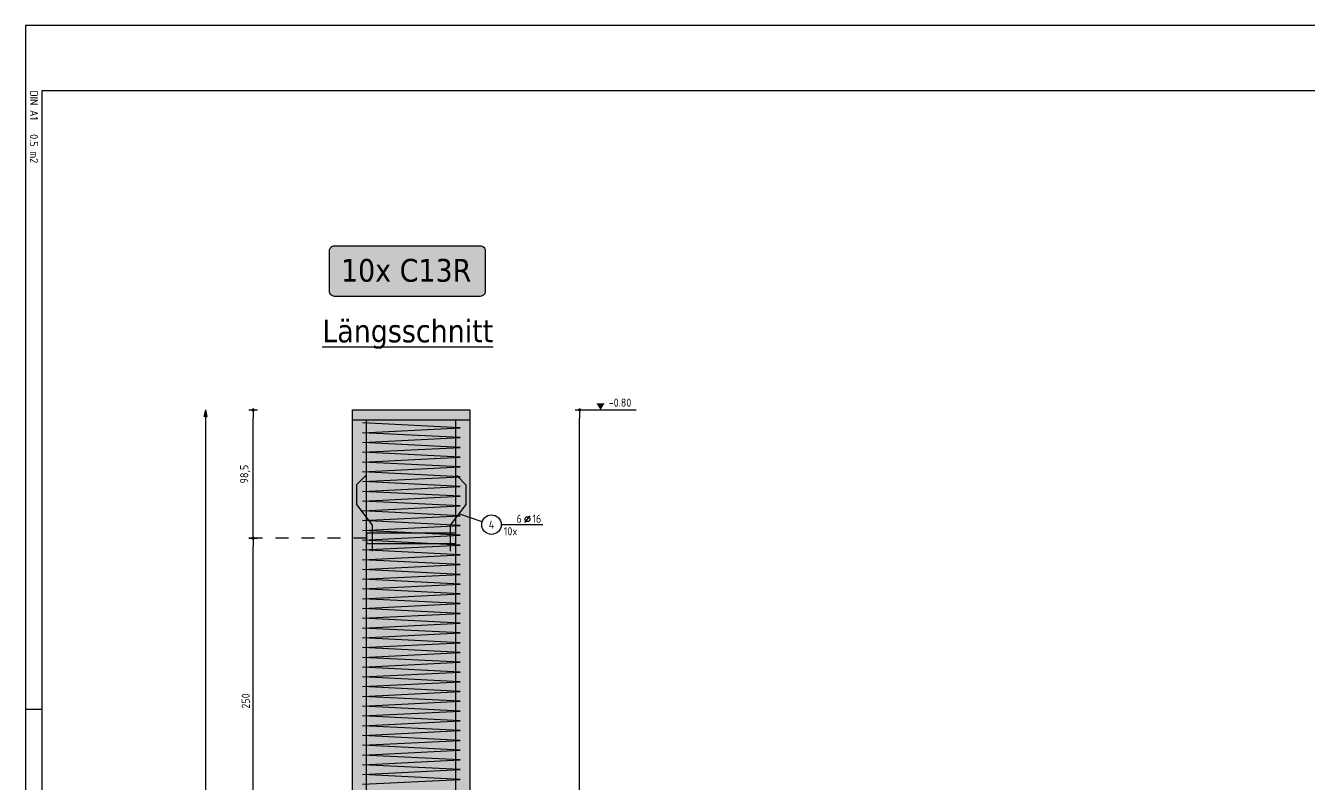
# Model space of a CAD drawing. Extents: x -21.8 to -1.8, y -3.4 to 17.6.
# Drawn here: x -21.82 to -11.97, y 11.82 to 17.64 of the extents above; entities that cross this region are included whole.
import ezdxf
from ezdxf.enums import TextEntityAlignment as Align

# ---------------------------------------------------------------- set-up
doc = ezdxf.new("R2010")
doc.units = 0
doc.header["$LTSCALE"] = 0.25
doc.linetypes.add('AUSGEZOGEN', pattern=[1000.01, 1000, 0.01])
doc.linetypes.add('DASHDOT2', pattern=[0.5, 0.25, -0.125, 0, -0.125])
for name, color, linetype in [('ACHSEN', 7, 'Continuous'), ('BETON', 7, 'Continuous'), ('grau_hell', 7, 'Continuous'), ('grau_mittel', 7, 'Continuous'), ('HILFE', 7, 'Continuous'), ('koten', 7, 'Continuous'), ('MASSE', 7, 'Continuous'), ('OBJEKT', 7, 'Continuous'), ('RAHMEN', 7, 'Continuous'), ('RND', 7, 'Continuous'), ('STAHL', 7, 'Continuous'), ('TEXT', 7, 'Continuous')]:
    doc.layers.add(name, color=color, linetype=linetype)
doc.layers.add('NOPLOT', color=7, linetype='Continuous', plot=False)
doc.styles.add('helv', font='tahoma.ttf')
doc.styles.add('txt', font='isocp.shx')
doc.dimstyles.new('DOT_I', dxfattribs={"dimscale": 0.25, "dimtxt": 0.25, "dimasz": 0.25, "dimexe": 0.1, "dimexo": 0.3, "dimgap": 0.1, "dimtad": 1, "dimdec": 3, "dimzin": 3, "dimtxsty": 'txt', "dimblk": 'DOT', "dimblk1": 'DOT', "dimblk2": 'DOT', "dimsah": 1, "dimcen": 0.1, "dimse1": 1, "dimse2": 1, "dimazin": 0, "dimtfac": 1, "dimtdec": 4, "dimtix": 1, "dimtmove": 2, "dimatfit": 3, "dimfxl": 0, "dimtvp": 1, "dimtolj": 1, "dimtzin": 0, "dimarcsym": 0})

# ---------------------------------------------------------------- blocks, each defined once
blk = doc.blocks.new('DINA1')
at = {"layer": 'RAHMEN'}
for p, q in [((0, 59.4), (0, 0)), ((0, 0), (84.1, 0))]:
    blk.add_line(p, q, dxfattribs=at)
at = {"layer": 'RAHMEN', "color": 5}
for p, q in [((2, 58.9), (2, 0.5)), ((2, 0.5), (83.6, 0.5))]:
    blk.add_line(p, q, dxfattribs=at)
at = {"layer": 'RAHMEN', "color": 7}
blk.add_line((21, 0), (21, 0.5), dxfattribs=at)
at = {"layer": 'RAHMEN', "color": 7, "style": 'txt'}
blk.add_text('DIN A1   0.5 m2', height=0.25, dxfattribs=at).set_placement((1.989, 0.133))
blk = doc.blocks.new('OKRD_O')
at = {"color": 0, "linetype": 'ByBlock'}
blk.add_solid([(-0.125, 0.202), (0.125, 0.202), (0, 0)], dxfattribs=at)
at = {"color": 0, "linetype": 'ByBlock', "style": 'txt'}
blk.add_attdef('OKRD', (0.25, 0.1), '', height=0.25, dxfattribs=at)
blk = doc.blocks.new('DOT')
at = {"layer": 'MASSE', "color": 7, "linetype": 'Continuous'}
for p, q in [((0, 0), (-1, 0)), ((0, 0.54), (0, -0.54))]:
    blk.add_line(p, q, dxfattribs=at)
at = {"layer": 'MASSE', "color": 7, "linetype": 'Continuous', "const_width": 0.2}
blk.add_lwpolyline([(-0.1, 0, 1), (0.1, 0, 1)], format="xyb", close=True, dxfattribs=at)
blk = doc.blocks.new('*D20')
at = {"layer": 'Defpoints', "color": 0, "linetype": 'AUSGEZOGEN', "transparency": 16777216}
for p in [(-17.5685, 14.6854), (-17.5685, 14.6854), (-17.5685, -0.4146)]:
    blk.add_point(p, dxfattribs=at)
at = {"layer": 'MASSE', "color": 0, "linetype": 'AUSGEZOGEN', "lineweight": -2, "transparency": 16777216}
blk.add_line((-17.5685, -0.3521), (-17.5685, 14.6229), dxfattribs=at)
at = {"layer": 'MASSE', "color": 0, "linetype": 'AUSGEZOGEN', "lineweight": -2, "transparency": 16777216, "xscale": 0.0625, "yscale": 0.0625, "zscale": 0.0625}
for p, rotation in [((-17.5685, 14.6854), 90), ((-17.5685, -0.4146), 270)]:
    blk.add_blockref('DOT', p, dxfattribs=dict(at, rotation=rotation))
at = {"layer": 'MASSE', "color": 0, "linetype": 'AUSGEZOGEN', "transparency": 16777216, "insert": (-17.6247, 7.1354), "char_height": 0.0625, "attachment_point": 5, "rotation": 90, "style": 'txt'}
blk.add_mtext('\\A1;1510', dxfattribs=at)
blk = doc.blocks.new('*D29')
at = {"layer": 'Defpoints', "color": 0, "linetype": 'AUSGEZOGEN', "transparency": 16777216}
for p in [(-20.0751, 13.7004), (-20.0751, 13.7004), (-20.0751, 11.2004)]:
    blk.add_point(p, dxfattribs=at)
at = {"layer": 'MASSE', "color": 0, "linetype": 'AUSGEZOGEN', "lineweight": -2, "transparency": 16777216}
blk.add_line((-20.0751, 11.2629), (-20.0751, 13.6379), dxfattribs=at)
at = {"layer": 'MASSE', "color": 0, "linetype": 'AUSGEZOGEN', "lineweight": -2, "transparency": 16777216, "xscale": 0.0625, "yscale": 0.0625, "zscale": 0.0625}
for p, rotation in [((-20.0751, 13.7004), 90), ((-20.0751, 11.2004), 270)]:
    blk.add_blockref('DOT', p, dxfattribs=dict(at, rotation=rotation))
at = {"layer": 'MASSE', "color": 0, "linetype": 'AUSGEZOGEN', "transparency": 16777216, "insert": (-20.1314, 12.4504), "char_height": 0.0625, "attachment_point": 5, "rotation": 90, "style": 'txt'}
blk.add_mtext('\\A1;250', dxfattribs=at)
blk = doc.blocks.new('*D30')
at = {"layer": 'Defpoints', "color": 0, "linetype": 'AUSGEZOGEN', "transparency": 16777216}
for p in [(-20.0751, 14.6854), (-20.0751, 14.6854), (-20.0751, 13.7004)]:
    blk.add_point(p, dxfattribs=at)
at = {"layer": 'MASSE', "color": 0, "linetype": 'AUSGEZOGEN', "lineweight": -2, "transparency": 16777216}
blk.add_line((-20.0751, 13.7629), (-20.0751, 14.6229), dxfattribs=at)
at = {"layer": 'MASSE', "color": 0, "linetype": 'AUSGEZOGEN', "lineweight": -2, "transparency": 16777216, "xscale": 0.0625, "yscale": 0.0625, "zscale": 0.0625}
for p, rotation in [((-20.0751, 14.6854), 90), ((-20.0751, 13.7004), 270)]:
    blk.add_blockref('DOT', p, dxfattribs=dict(at, rotation=rotation))
at = {"layer": 'MASSE', "color": 0, "linetype": 'AUSGEZOGEN', "transparency": 16777216, "insert": (-20.136, 14.1929), "char_height": 0.0625, "attachment_point": 5, "rotation": 90, "style": 'txt'}
blk.add_mtext('\\A1;98,5', dxfattribs=at)
blk = doc.blocks.new('Pfeillinie')
at = {"layer": 'TEXT', "linetype": 'Continuous'}
blk.add_hatch(color=7, dxfattribs=at).paths.add_polyline_path([(0, 0), (-0.8, 0.2), (-0.8, 0), (-0.8, -0.2)])
at = {"layer": 'TEXT', "color": 7, "linetype": 'Continuous'}
for p, q in [((-0.8, 0), (-0.8, 0.2)), ((-0.8, 0.2), (0, 0)), ((-0.8, 0), (-0.8, -0.2)), ((-0.8, -0.2), (0, 0))]:
    blk.add_line(p, q, dxfattribs=at)
blk = doc.blocks.new('RND_LEI')
at = {"layer": 'RND', "color": 7, "linetype": 'Continuous'}
blk.add_line((1.022, 0.066), (1.19, 0.27), dxfattribs=at)
for centre, radius in [((0, 0), 0.3), ((1.106, 0.168), 0.075)]:
    blk.add_circle(centre, radius, dxfattribs=at)
at = {"layer": 'RND', "color": 7, "linetype": 'Continuous', "style": 'txt'}
blk.add_attdef('POSL', text='', height=0.25, dxfattribs=at).set_placement((0, 0), align=Align.MIDDLE)
blk.add_attdef('ANZ', text='', height=0.25, dxfattribs=at).set_placement((0.931, 0.057), align=Align.RIGHT)
for tag, p in [('DUM', (1.253, 0.057)), ('ABSTD', (1.674, 0.057)), ('POSTXT', (0.374, -0.327))]:
    blk.add_attdef(tag, p, '', height=0.25, dxfattribs=at)

msp = doc.modelspace()

# ---------------------------------------------------------------- hatches: boundary and pattern name
at = {"layer": 'grau_hell'}
msp.add_hatch(color=9, dxfattribs=at).paths.add_polyline_path([(-18.331, 15.558, 0.414214), (-18.2935, 15.5955), (-18.2935, 15.9084, 0.414214), (-18.331, 15.9459), (-19.4508, 15.9459, 0.414214), (-19.4883, 15.9084), (-19.4883, 15.5955, 0.414214), (-19.4508, 15.558)])
at = {"layer": 'grau_mittel'}
msp.add_hatch(color=61, dxfattribs=at).paths.add_polyline_path([(-18.4109, 14.6854), (-19.3109, 14.6854), (-19.3109, -0.4146), (-18.4109, -0.4146)])

# ---------------------------------------------------------------- linework, layer by layer
at = {"layer": 'ACHSEN', "color": 102, "linetype": 'DASHDOT2'}
msp.add_line((-19.2039, 13.7004), (-20.0751, 13.7004), dxfattribs=at)
at = {"layer": 'BETON', "color": 6, "linetype": 'AUSGEZOGEN'}
for p, q in [((-19.3109, -0.4146), (-19.3109, 14.6854)), ((-19.3109, 14.6854), (-18.4109, 14.6854)), ((-18.4109, 14.6854), (-18.4109, -0.4146))]:
    msp.add_line(p, q, dxfattribs=at)
at = {"layer": 'HILFE', "color": 102, "linetype": 'AUSGEZOGEN'}
msp.add_line((-17.5685, 14.6854), (-17.1349, 14.6854), dxfattribs=at)
at = {"layer": 'NOPLOT', "color": 191, "linetype": 'Continuous'}
msp.add_line((-19.3109, 14.6104), (-18.4109, 14.6104), dxfattribs=at)
at = {"layer": 'OBJEKT', "color": 1, "linetype": 'AUSGEZOGEN'}
msp.add_lwpolyline([(-19.4508, 15.9459), (-18.331, 15.9459, -0.414214), (-18.2935, 15.9084), (-18.2935, 15.5955, -0.414214), (-18.331, 15.558), (-19.4508, 15.558, -0.414214), (-19.4883, 15.5955), (-19.4883, 15.9084, -0.414214)], format="xyb", close=True, dxfattribs=at)
at = {"layer": 'RND', "color": 102, "linetype": 'AUSGEZOGEN'}
msp.add_line((-18.3163, 13.8271), (-18.4961, 13.8867), dxfattribs=at)
at = {"layer": 'RND', "color": 7, "linetype": 'AUSGEZOGEN'}
msp.add_line((-18.1697, 13.8046), (-17.8497, 13.8046), dxfattribs=at)
at = {"layer": 'RND', "color": 102, "linetype": 'AUSGEZOGEN'}
msp.add_lwpolyline([(-20.439, -0.4146), (-20.439, 14.6854)], dxfattribs=at)
at = {"layer": 'RND', "color": 1, "linetype": 'AUSGEZOGEN'}
for points in [[(-19.2359, 11.8104), (-18.4859, 11.8479), (-19.2359, 11.8854), (-18.4859, 11.9229), (-19.2359, 11.9604), (-18.4859, 11.9979), (-19.2359, 12.0354), (-18.4859, 12.0729), (-19.2359, 12.1104), (-18.4859, 12.1479), (-19.2359, 12.1854), (-18.4859, 12.2229), (-19.2359, 12.2604), (-18.4859, 12.2979), (-19.2359, 12.3354), (-18.4859, 12.3729), (-19.2359, 12.4104), (-18.4859, 12.4479), (-19.2359, 12.4854), (-18.4859, 12.5229), (-19.2359, 12.5604), (-18.4859, 12.5979), (-19.2359, 12.6354), (-18.4859, 12.6729), (-19.2359, 12.7104), (-18.4859, 12.7479), (-19.2359, 12.7854), (-18.4859, 12.8229), (-19.2359, 12.8604), (-18.4859, 12.8979), (-19.2359, 12.9354), (-18.4859, 12.9729), (-19.2359, 13.0104), (-18.4859, 13.0479), (-19.2359, 13.0854), (-18.4859, 13.1229), (-19.2359, 13.1604), (-18.4859, 13.1979), (-19.2359, 13.2354), (-18.4859, 13.2729), (-19.2359, 13.3104), (-18.4859, 13.3479), (-19.2359, 13.3854), (-18.4859, 13.4229), (-19.2359, 13.4604), (-18.4859, 13.4979), (-19.2359, 13.5354), (-18.4859, 13.5729), (-19.2359, 13.6104), (-18.4859, 13.6479), (-19.2359, 13.6854), (-18.4859, 13.7229), (-19.2359, 13.7604), (-18.4859, 13.7979), (-19.2359, 13.8354), (-18.4859, 13.8729), (-19.2359, 13.9104), (-18.4859, 13.9479), (-19.2359, 13.9854), (-18.4859, 14.0229), (-19.2359, 14.0604), (-18.4859, 14.0979), (-19.2359, 14.1354), (-18.4859, 14.1729), (-19.2359, 14.2104), (-18.4859, 14.2479), (-19.2359, 14.2854), (-18.4859, 14.3229), (-19.2359, 14.3604), (-18.4859, 14.3979), (-19.2359, 14.4354), (-18.4859, 14.4729), (-19.2359, 14.5104), (-18.4859, 14.5479), (-19.2359, 14.5854)], [(-19.2039, -0.3396), (-19.2039, 14.6104)], [(-18.5179, -0.3396), (-18.5179, 14.6104)], [(-19.2102, 14.1811), (-19.2809, 14.1104), (-19.2809, 13.9604), (-19.1609, 13.8004), (-19.1609, 13.6004)], [(-18.5116, 14.1811), (-18.4409, 14.1104), (-18.4409, 13.9604), (-18.5609, 13.8004), (-18.5609, 13.6004)]]:
    msp.add_lwpolyline(points, dxfattribs=at)
at = {"layer": 'STAHL', "color": 102, "linetype": 'AUSGEZOGEN'}
msp.add_lwpolyline([(-19.2039, 13.6604), (-18.5179, 13.6604), (-18.5179, 13.7404), (-19.2039, 13.7404)], close=True, dxfattribs=at)

# ---------------------------------------------------------------- block references
at = {"layer": 'koten', "color": 7, "xscale": 0.25, "yscale": 0.25, "zscale": 0.25}
msp.add_blockref('OKRD_O', (-17.4078, 14.6854), dxfattribs=at).add_auto_attribs({'OKRD': '-0.80'})
at = {"layer": 'RAHMEN', "xscale": 0.25, "yscale": 0.25, "zscale": 0.25, "rotation": 270}
msp.add_blockref('DINA1', (-21.8212, 17.637), dxfattribs=at)
at = {"layer": 'RND', "color": 102, "linetype": 'AUSGEZOGEN', "xscale": 0.0625, "yscale": 0.0625, "zscale": 0.0625, "rotation": 90}
msp.add_blockref('Pfeillinie', (-20.439, 14.6854), dxfattribs=at)
at = {"layer": 'RND', "color": 7, "linetype": 'AUSGEZOGEN', "xscale": 0.25, "yscale": 0.25, "zscale": 0.25}
msp.add_blockref('RND_LEI', (-18.2447, 13.8046), dxfattribs=at).add_auto_attribs({'POSL': '4', 'DUM': '16', 'ANZ': '6', 'POSTXT': '10x'})

# ---------------------------------------------------------------- texts
at = {"layer": 'TEXT', "color": 5, "linetype": 'AUSGEZOGEN', "style": 'helv'}
for s, p in [('10x C13R', (-19.4005, 15.6703)), ('%%ULängsschnitt', (-19.5439, 15.2049))]:
    msp.add_text(s, height=0.175, dxfattribs=at).set_placement(p)

# ---------------------------------------------------------------- dimensions: what is measured, and where the dimension line sits
at = {"layer": 'MASSE', "color": 7, "linetype": 'AUSGEZOGEN'}
for base, p1, p2, override, picture, middle in [((-20.0751, 14.6854), (-20.0751, 13.7004), (-20.0751, 14.6854), {"dimdec": 1, "dimlfac": 100}, '*D30', (-20.136, 14.1929)), ((-17.5685, 14.6854), (-17.5685, -0.4146), (-17.5685, 14.6854), {"dimdec": 0, "dimlfac": 100}, '*D20', (-17.6247, 7.1354)), ((-20.0751, 13.7004), (-20.0751, 11.2004), (-20.0751, 13.7004), {"dimdec": 0, "dimlfac": 100}, '*D29', (-20.1314, 12.4504))]:
    dim = msp.add_linear_dim(base=base, p1=p1, p2=p2, angle=90, dimstyle='DOT_I', override=override, dxfattribs=at)
    dim.commit()
    dim.dimension.update_dxf_attribs({"geometry": picture, "text_midpoint": middle})

doc.saveas('drawing.dxf')
